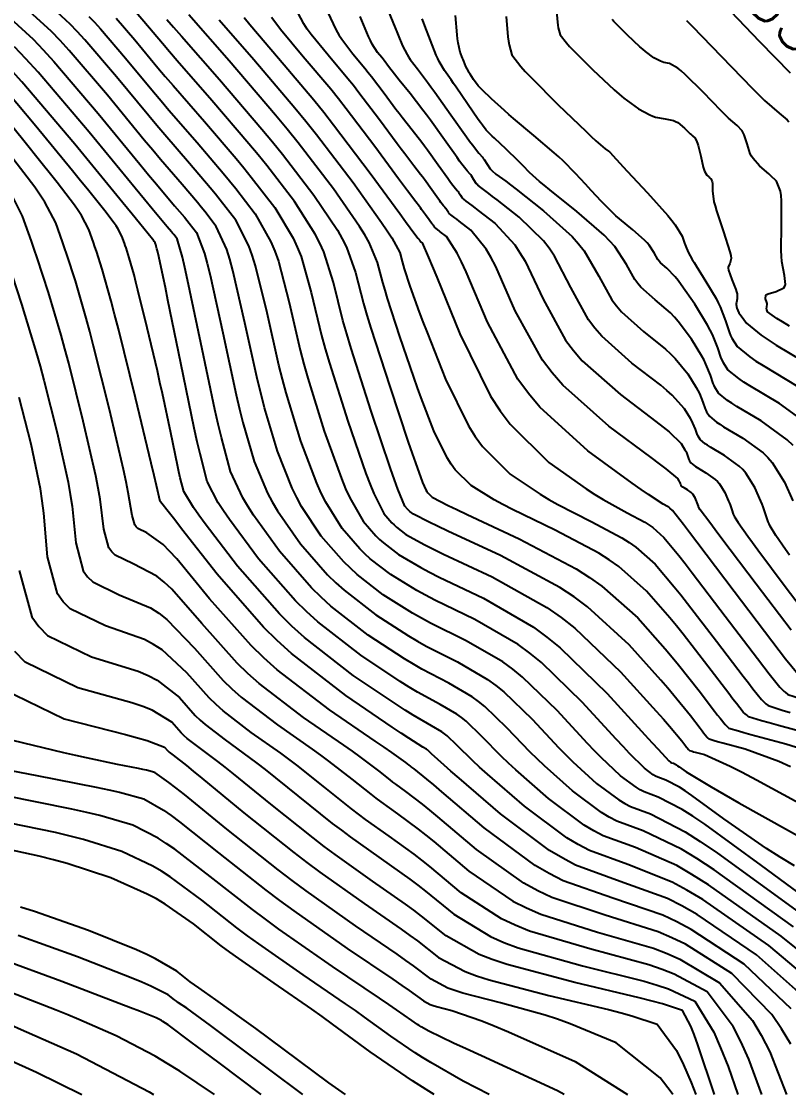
# Model space of a CAD drawing. Header units: metres. Extents: x 837476 to 838477, y 1189012 to 1191014.
# Drawn here: x 838049.2 to 838108.8, y 1189013.9 to 1189097.3 of the extents above; entities that cross this region are included whole.
import ezdxf

# ---------------------------------------------------------------- set-up
doc = ezdxf.new("R2010")
doc.units = ezdxf.units.M
doc.header["$LTSCALE"] = 0.3
doc.layers.add('COTAS 10', color=1, linetype='Continuous')
doc.layers.add('COTAS INT', color=252, linetype='Continuous')
doc.styles.get("Standard").update_dxf_attribs({"font": 'simplex.shx'})

msp = doc.modelspace()

# ---------------------------------------------------------------- linework, layer by layer
at = {"layer": 'COTAS 10'}
for points in [[(838109.249, 1189031.643), (838108.136, 1189032.331), (838107.081, 1189033.004), (838103.757, 1189035.314), (838101.275, 1189037.122), (838100.75, 1189037.479), (838100.296, 1189037.773), (838099.243, 1189038.315), (838098.63, 1189038.539), (838098.454, 1189038.632), (838098.274, 1189038.74), (838097.6, 1189039.243), (838096.434, 1189040.393), (838095.944, 1189040.909), (838095.382, 1189041.51), (838092.749, 1189044.392), (838089.578, 1189047.469), (838088.677, 1189048.193), (838087.766, 1189048.862), (838084.392, 1189050.814), (838081.299, 1189052.316), (838080.566, 1189052.7), (838079.886, 1189053.07), (838077.872, 1189054.295), (838076.278, 1189055.534), (838075.862, 1189055.914), (838075.457, 1189056.309), (838074.088, 1189057.872), (838072.808, 1189059.928), (838072.459, 1189060.635), (838072.113, 1189061.401), (838070.883, 1189064.666), (838069.741, 1189068.423), (838069.451, 1189069.5), (838069.171, 1189070.592), (838068.255, 1189074.666), (838067.367, 1189078.311), (838067.106, 1189079.132), (838066.838, 1189079.871), (838065.815, 1189081.86), (838064.616, 1189083.419), (838064.237, 1189083.888), (838063.838, 1189084.372), (838062.227, 1189086.254), (838060.295, 1189088.497), (838059.694, 1189089.21), (838059.064, 1189089.962), (838056.548, 1189093.009), (838054.094, 1189095.886), (838053.503, 1189096.531), (838052.951, 1189097.111), (838051.274, 1189098.656)], [(838111.723, 1189041.56), (838107.992, 1189042.562), (838107.269, 1189042.761), (838106.68, 1189042.927), (838105.674, 1189043.243), (838105.533, 1189043.357), (838105.49, 1189043.395), (838105.445, 1189043.436), (838105.27, 1189043.609), (838104.735, 1189044.275), (838104.463, 1189044.626), (838104.138, 1189045.051), (838102.516, 1189047.189), (838100.587, 1189049.671), (838100.067, 1189050.313), (838099.554, 1189050.934), (838097.752, 1189053.014), (838095.591, 1189054.927), (838094.851, 1189055.444), (838094.049, 1189055.954), (838090.643, 1189057.752), (838087.325, 1189059.355), (838086.579, 1189059.744), (838085.909, 1189060.108), (838084.113, 1189061.222), (838082.875, 1189062.458), (838082.556, 1189062.898), (838082.248, 1189063.381), (838081.222, 1189065.479), (838080.233, 1189068.051), (838079.948, 1189068.833), (838079.657, 1189069.644), (838078.568, 1189072.825), (838077.622, 1189075.76), (838077.422, 1189076.416), (838077.249, 1189077.005), (838076.847, 1189078.568), (838076.183, 1189080.128), (838075.844, 1189080.715), (838075.439, 1189081.369), (838073.416, 1189084.291), (838070.674, 1189087.861), (838069.816, 1189088.924), (838068.914, 1189090.02), (838065.298, 1189094.245), (838062.161, 1189097.819)], [(838072.951, 1189098.062), (838073.629, 1189096.636), (838073.837, 1189096.273), (838074.055, 1189095.925), (838074.918, 1189094.783), (838075.851, 1189093.678), (838076.113, 1189093.352), (838076.377, 1189093.018), (838077.343, 1189091.739), (838078.271, 1189090.49), (838078.511, 1189090.174), (838078.743, 1189089.871), (838079.52, 1189088.887), (838080.276, 1189087.92), (838080.495, 1189087.629), (838080.718, 1189087.327), (838081.56, 1189086.151), (838082.294, 1189085.115), (838082.449, 1189084.902), (838082.582, 1189084.721), (838082.891, 1189084.332), (838083.056, 1189084.14), (838083.099, 1189084.083), (838083.141, 1189084.025), (838083.282, 1189083.8), (838083.429, 1189083.586), (838083.474, 1189083.534), (838083.52, 1189083.485), (838083.705, 1189083.337), (838084.172, 1189082.992), (838084.397, 1189082.819), (838084.663, 1189082.613), (838085.969, 1189081.588), (838087.502, 1189079.931), (838087.911, 1189079.326), (838088.312, 1189078.658), (838089.708, 1189075.717), (838091.452, 1189072.538), (838092.073, 1189071.72), (838092.755, 1189070.928), (838095.717, 1189068.295), (838098.482, 1189066.215), (838099.039, 1189065.772), (838099.505, 1189065.388), (838100.438, 1189064.483), (838100.727, 1189064.009), (838100.789, 1189063.897), (838100.842, 1189063.794), (838100.964, 1189063.489), (838101.041, 1189063.26), (838101.065, 1189063.205), (838101.09, 1189063.152), (838101.191, 1189062.992), (838101.438, 1189062.791), (838101.554, 1189062.712), (838101.692, 1189062.624), (838102.367, 1189062.223), (838103.087, 1189061.702), (838103.253, 1189061.539), (838103.406, 1189061.366), (838103.84, 1189060.673), (838104.13, 1189060.013), (838104.191, 1189059.862), (838104.244, 1189059.725), (838104.369, 1189059.342), (838104.487, 1189059.011), (838104.536, 1189058.906), (838104.593, 1189058.795), (838104.856, 1189058.348), (838105.607, 1189057.292), (838105.972, 1189056.797), (838106.404, 1189056.215), (838108.529, 1189053.384), (838110.678, 1189050.56)], [(838086.835, 1189097.682), (838086.977, 1189096.122), (838087.024, 1189095.781), (838087.073, 1189095.479), (838087.279, 1189094.714), (838087.968, 1189093.81), (838088.323, 1189093.419), (838088.749, 1189092.969), (838090.879, 1189090.837), (838093.019, 1189088.773), (838093.45, 1189088.364), (838093.812, 1189088.027), (838094.539, 1189087.397), (838094.795, 1189087.217), (838094.861, 1189087.163), (838094.924, 1189087.107), (838095.133, 1189086.888), (838095.662, 1189086.302), (838095.927, 1189086.014), (838096.244, 1189085.672), (838097.817, 1189083.982), (838099.392, 1189082.222), (838099.71, 1189081.837), (838099.977, 1189081.495), (838100.513, 1189080.625), (838100.709, 1189080.08), (838100.761, 1189079.942), (838100.812, 1189079.81), (838100.988, 1189079.381), (838101.301, 1189078.794), (838101.439, 1189078.561), (838101.6, 1189078.299), (838102.363, 1189077.1), (838103.148, 1189075.78), (838103.322, 1189075.441), (838103.476, 1189075.114), (838103.878, 1189074.029), (838104.187, 1189073.109), (838104.283, 1189072.886), (838104.385, 1189072.676), (838104.79, 1189072.033), (838105.78, 1189071.221), (838106.25, 1189070.906), (838106.805, 1189070.55), (838109.516, 1189068.938)], [(838111.995, 1189021.469), (838107.25, 1189025.459), (838102.116, 1189029.025), (838100.887, 1189029.763), (838099.741, 1189030.391), (838096.297, 1189031.756), (838093.301, 1189032.852), (838092.437, 1189033.311), (838091.558, 1189033.837), (838088.26, 1189036.297), (838085.388, 1189038.788), (838084.777, 1189039.332), (838084.246, 1189039.814), (838082.995, 1189041.032), (838082.25, 1189041.754), (838082.038, 1189041.925), (838081.824, 1189042.082), (838081.032, 1189042.54), (838079.607, 1189043.368), (838078.995, 1189043.758), (838078.288, 1189044.218), (838074.949, 1189046.457), (838071.165, 1189049.399), (838070.178, 1189050.3), (838069.217, 1189051.24), (838065.968, 1189054.949), (838063.453, 1189058.247), (838062.956, 1189058.928), (838062.546, 1189059.509), (838061.783, 1189060.765), (838061.506, 1189061.826), (838061.402, 1189062.284), (838061.285, 1189062.813), (838060.765, 1189065.312), (838060.121, 1189068.368), (838059.926, 1189069.248), (838059.725, 1189070.141), (838058.94, 1189073.488), (838058.22, 1189076.417), (838058.06, 1189077.047), (838057.917, 1189077.599), (838057.54, 1189078.94), (838057.292, 1189079.701), (838057.229, 1189079.887), (838057.169, 1189080.063), (838056.976, 1189080.609), (838056.665, 1189081.203), (838056.532, 1189081.409), (838056.378, 1189081.633), (838055.65, 1189082.592), (838054.303, 1189084.256), (838053.759, 1189084.925), (838053.14, 1189085.684), (838050.286, 1189089.178), (838047.303, 1189092.694)], [(838106.714, 1189013.872), (838105.706, 1189016.628), (838105.086, 1189017.993), (838104.484, 1189019.169), (838102.452, 1189021.846), (838099.888, 1189023.24), (838098.951, 1189023.607), (838097.915, 1189023.967), (838093.352, 1189025.198), (838088.651, 1189026.586), (838087.528, 1189027.043), (838086.483, 1189027.533), (838083.352, 1189029.567), (838080.895, 1189031.605), (838080.274, 1189032.096), (838079.678, 1189032.557), (838077.743, 1189033.958), (838075.9, 1189035.266), (838075.364, 1189035.668), (838074.816, 1189036.087), (838072.743, 1189037.743), (838070.559, 1189039.475), (838069.942, 1189039.942), (838069.32, 1189040.404), (838067.026, 1189042.026), (838064.842, 1189043.701), (838064.289, 1189044.196), (838063.758, 1189044.705), (838062.026, 1189046.655), (838060.089, 1189048.458), (838059.429, 1189048.873), (838058.716, 1189049.252), (838055.691, 1189050.321), (838052.948, 1189051.65), (838052.412, 1189052.194), (838051.972, 1189052.815), (838051.19, 1189055.691), (838050.904, 1189059.084), (838050.778, 1189060.03), (838050.631, 1189060.979), (838049.928, 1189064.429), (838048.981, 1189068.073)], [(838045.745, 1189039.563), (838050.361, 1189038.681), (838054.973, 1189037.773), (838055.942, 1189037.566), (838056.777, 1189037.378), (838058.681, 1189036.858), (838060.2, 1189035.975), (838060.792, 1189035.557), (838061.458, 1189035.065), (838064.485, 1189032.662), (838068.156, 1189029.765), (838069.228, 1189028.961), (838070.324, 1189028.155), (838074.485, 1189025.239), (838078.021, 1189022.836), (838078.723, 1189022.353), (838079.305, 1189021.951), (838080.406, 1189021.16), (838080.938, 1189020.879), (838081.16, 1189020.798), (838081.415, 1189020.716), (838082.607, 1189020.406), (838084.933, 1189019.606), (838085.903, 1189019.214), (838087.014, 1189018.748), (838092.201, 1189016.449), (838096.262, 1189013.872)], [(838018.631, 1189028.228), (838019.495, 1189027.984), (838020.311, 1189027.739), (838022.862, 1189026.855), (838025.759, 1189025.72), (838026.793, 1189025.318), (838027.927, 1189024.877), (838032.862, 1189022.969), (838037.371, 1189021.232), (838038.238, 1189020.899), (838038.939, 1189020.63), (838040.09, 1189020.197), (838040.183, 1189020.173), (838040.217, 1189020.162), (838040.254, 1189020.15), (838040.416, 1189020.09), (838042.048, 1189019.362), (838043.012, 1189018.927), (838044.197, 1189018.392), (838050.326, 1189015.619), (838053.851, 1189013.872)], [(838074.339, 1189013.872), (838073.043, 1189014.782), (838068.383, 1189018.257), (838067.371, 1189019.003), (838066.481, 1189019.655), (838064.271, 1189021.228), (838062.94, 1189022.156), (838062.603, 1189022.402), (838062.28, 1189022.642), (838061.228, 1189023.467), (838059.594, 1189024.433), (838058.903, 1189024.762), (838058.11, 1189025.117), (838054.386, 1189026.624), (838050.177, 1189028.103), (838049.079, 1189028.441)]]:
    msp.add_lwpolyline(points, dxfattribs=at)
at = {"layer": 'COTAS INT'}
for points in [[(838047.698, 1189098.105), (838050.062, 1189095.926), (838050.841, 1189095.109), (838051.674, 1189094.2), (838055.133, 1189090.144), (838058.361, 1189086.21), (838059.049, 1189085.378), (838059.647, 1189084.658), (838061.062, 1189082.984), (838061.831, 1189082.086), (838062.022, 1189081.855), (838062.202, 1189081.632), (838062.774, 1189080.887), (838063.397, 1189079.271), (838063.61, 1189078.498), (838063.84, 1189077.584), (838064.818, 1189073.106), (838065.854, 1189068.287), (838066.121, 1189067.159), (838066.38, 1189066.119), (838067.243, 1189063.106), (838068.286, 1189060.644), (838068.658, 1189059.952), (838069.066, 1189059.256), (838070.84, 1189056.703), (838072.961, 1189054.282), (838073.588, 1189053.668), (838074.233, 1189053.08), (838076.703, 1189051.16), (838079.247, 1189049.529), (838079.938, 1189049.123), (838080.623, 1189048.737), (838083.048, 1189047.505), (838085.389, 1189046.15), (838086.021, 1189045.686), (838086.647, 1189045.183), (838088.847, 1189043.048), (838090.927, 1189040.831), (838091.477, 1189040.278), (838092.015, 1189039.751), (838093.864, 1189038.065), (838095.588, 1189036.779), (838096.047, 1189036.504), (838096.499, 1189036.264), (838098.065, 1189035.691), (838100.756, 1189034.306), (838101.918, 1189033.555), (838103.259, 1189032.643), (838109.605, 1189028.021)], [(838111.398, 1189028.218), (838106.681, 1189031.668), (838102.267, 1189034.883), (838101.334, 1189035.517), (838100.526, 1189036.04), (838098.654, 1189037.003), (838097.564, 1189037.401), (838097.25, 1189037.568), (838096.931, 1189037.759), (838095.732, 1189038.654), (838094.224, 1189040.072), (838093.71, 1189040.593), (838093.154, 1189041.171), (838090.798, 1189043.72), (838088.112, 1189046.326), (838087.349, 1189046.94), (838086.577, 1189047.506), (838083.72, 1189049.16), (838080.961, 1189050.526), (838080.252, 1189050.911), (838079.566, 1189051.3), (838077.287, 1189052.727), (838075.255, 1189054.307), (838074.725, 1189054.791), (838074.209, 1189055.296), (838072.464, 1189057.287), (838070.937, 1189059.592), (838070.558, 1189060.293), (838070.199, 1189061.023), (838069.063, 1189063.886), (838068.06, 1189067.271), (838067.786, 1189068.329), (838067.513, 1189069.44), (838066.536, 1189073.886), (838065.604, 1189077.947), (838065.358, 1189078.815), (838065.117, 1189079.571), (838064.295, 1189081.373), (838063.409, 1189082.525), (838063.129, 1189082.871), (838062.834, 1189083.229), (838061.644, 1189084.619), (838059.971, 1189086.577), (838059.371, 1189087.294), (838058.712, 1189088.086), (838055.841, 1189091.576), (838052.884, 1189095.043), (838052.172, 1189095.82), (838051.506, 1189096.518), (838049.486, 1189098.381)], [(838108.933, 1189039.36), (838108.033, 1189039.764), (838105.412, 1189040.72), (838103.689, 1189041.183), (838103.356, 1189041.275), (838103.084, 1189041.351), (838102.619, 1189041.497), (838102.554, 1189041.55), (838102.534, 1189041.567), (838102.514, 1189041.586), (838102.433, 1189041.666), (838102.186, 1189041.973), (838102.06, 1189042.136), (838101.91, 1189042.332), (838101.162, 1189043.319), (838099.879, 1189044.898), (838099.392, 1189045.468), (838098.848, 1189046.095), (838096.408, 1189048.837), (838093.163, 1189051.797), (838092.112, 1189052.562), (838090.995, 1189053.303), (838086.408, 1189055.779), (838082.315, 1189057.684), (838081.508, 1189058.065), (838080.844, 1189058.382), (838079.626, 1189058.997), (838079.346, 1189059.215), (838079.272, 1189059.282), (838079.201, 1189059.351), (838078.961, 1189059.626), (838078.42, 1189060.936), (838078.16, 1189061.658), (838077.853, 1189062.537), (838076.342, 1189067.007), (838074.784, 1189071.88), (838074.445, 1189073.011), (838074.148, 1189074.048), (838073.41, 1189077.007), (838072.656, 1189079.401), (838072.349, 1189080.081), (838071.998, 1189080.769), (838070.375, 1189083.318), (838068.236, 1189086.101), (838067.56, 1189086.937), (838066.848, 1189087.802), (838063.973, 1189091.158), (838061.267, 1189094.256), (838060.661, 1189094.957), (838060.117, 1189095.589), (838058.67, 1189097.307), (838057.725, 1189098.415)], [(838108.977, 1189049.979), (838106.265, 1189053.552), (838103.604, 1189057.084), (838103.086, 1189057.775), (838102.662, 1189058.341), (838101.922, 1189059.346), (838101.818, 1189059.523), (838101.795, 1189059.567), (838101.776, 1189059.609), (838101.729, 1189059.74), (838101.68, 1189059.891), (838101.659, 1189059.945), (838101.634, 1189060.005), (838101.52, 1189060.266), (838101.348, 1189060.541), (838101.288, 1189060.609), (838101.222, 1189060.674), (838100.937, 1189060.88), (838100.67, 1189061.038), (838100.615, 1189061.073), (838100.569, 1189061.104), (838100.471, 1189061.184), (838100.432, 1189061.248), (838100.422, 1189061.268), (838100.412, 1189061.29), (838100.382, 1189061.381), (838100.333, 1189061.502), (838100.312, 1189061.543), (838100.288, 1189061.587), (838100.173, 1189061.774), (838099.27, 1189062.524), (838098.748, 1189062.923), (838098.108, 1189063.405), (838094.818, 1189065.838), (838091.234, 1189069.025), (838090.41, 1189069.982), (838089.658, 1189070.972), (838087.548, 1189074.818), (838086.022, 1189078.248), (838085.638, 1189078.976), (838085.271, 1189079.608), (838084.083, 1189081.086), (838083.19, 1189081.787), (838083.008, 1189081.928), (838082.854, 1189082.047), (838082.534, 1189082.283), (838082.408, 1189082.384), (838082.376, 1189082.417), (838082.345, 1189082.453), (838082.245, 1189082.599), (838082.148, 1189082.753), (838082.12, 1189082.793), (838082.09, 1189082.832), (838081.978, 1189082.963), (838081.767, 1189083.229), (838081.675, 1189083.353), (838081.569, 1189083.499), (838081.067, 1189084.207), (838080.491, 1189085.012), (838080.338, 1189085.218), (838080.189, 1189085.418), (838079.672, 1189086.079), (838078.956, 1189087.004), (838078.682, 1189087.369), (838078.374, 1189087.782), (838076.983, 1189089.668), (838075.394, 1189091.771), (838074.96, 1189092.321), (838074.529, 1189092.857), (838072.994, 1189094.676), (838071.676, 1189096.304), (838071.382, 1189096.719), (838071.119, 1189097.12), (838070.421, 1189098.44)], [(838077.676, 1189098.124), (838078.211, 1189096.816), (838078.336, 1189096.511), (838078.452, 1189096.231), (838078.79, 1189095.423), (838079.132, 1189094.752), (838079.251, 1189094.558), (838079.381, 1189094.36), (838079.937, 1189093.613), (838080.716, 1189092.596), (838080.987, 1189092.227), (838081.282, 1189091.82), (838082.547, 1189090.037), (838083.743, 1189088.347), (838083.996, 1189088), (838084.214, 1189087.704), (838084.718, 1189087.069), (838084.987, 1189086.756), (838085.057, 1189086.663), (838085.125, 1189086.568), (838085.357, 1189086.201), (838085.596, 1189085.851), (838085.669, 1189085.767), (838085.745, 1189085.688), (838086.046, 1189085.446), (838086.808, 1189084.883), (838087.175, 1189084.601), (838087.609, 1189084.264), (838089.741, 1189082.591), (838091.964, 1189080.578), (838092.456, 1189080.026), (838092.893, 1189079.477), (838094.028, 1189077.515), (838095.04, 1189075.67), (838095.4, 1189075.195), (838095.796, 1189074.736), (838097.515, 1189073.208), (838099.228, 1189071.833), (838099.62, 1189071.47), (838099.977, 1189071.115), (838100.967, 1189069.899), (838101.607, 1189068.855), (838101.742, 1189068.607), (838101.859, 1189068.379), (838102.13, 1189067.705), (838102.299, 1189067.2), (838102.352, 1189067.077), (838102.408, 1189066.962), (838102.631, 1189066.609), (838103.175, 1189066.163), (838103.433, 1189065.989), (838103.738, 1189065.794), (838105.226, 1189064.909), (838106.816, 1189063.76), (838107.185, 1189063.398), (838107.522, 1189063.018), (838108.481, 1189061.487), (838109.12, 1189060.03)], [(838090.718, 1189098.366), (838090.819, 1189097.266), (838090.851, 1189097.026), (838090.886, 1189096.812), (838091.031, 1189096.273), (838091.517, 1189095.636), (838091.768, 1189095.361), (838092.068, 1189095.043), (838093.57, 1189093.54), (838095.225, 1189091.994), (838095.623, 1189091.648), (838095.993, 1189091.339), (838097.111, 1189090.522), (838098.005, 1189090.048), (838098.235, 1189089.954), (838098.456, 1189089.878), (838099.192, 1189089.738), (838099.842, 1189089.609), (838100.009, 1189089.539), (838100.171, 1189089.454), (838100.709, 1189089.023), (838101.139, 1189088.58), (838101.232, 1189088.488), (838101.315, 1189088.408), (838101.519, 1189088.23), (838101.667, 1189087.958), (838101.713, 1189087.819), (838101.762, 1189087.652), (838101.958, 1189086.823), (838102.158, 1189085.985), (838102.21, 1189085.814), (838102.261, 1189085.668), (838102.429, 1189085.36), (838102.578, 1189085.228), (838102.616, 1189085.193), (838102.653, 1189085.159), (838102.774, 1189085.044), (838102.858, 1189084.838), (838102.872, 1189084.748), (838102.881, 1189084.642), (838102.879, 1189084.14), (838102.99, 1189083.287), (838103.071, 1189082.961), (838103.173, 1189082.595), (838103.721, 1189080.949), (838104.219, 1189079.409), (838104.289, 1189079.111), (838104.329, 1189078.868), (838104.231, 1189078.454), (838104.079, 1189078.237), (838104.085, 1189078.119), (838104.112, 1189077.975), (838104.386, 1189077.243), (838104.698, 1189076.466), (838104.749, 1189076.294), (838104.786, 1189076.14), (838104.79, 1189075.738), (838104.729, 1189075.457), (838104.724, 1189075.378), (838104.725, 1189075.3), (838104.769, 1189075.017), (838104.93, 1189074.664), (838105.004, 1189074.542), (838105.091, 1189074.409), (838105.51, 1189073.841), (838106.649, 1189072.907), (838107.19, 1189072.544), (838107.828, 1189072.136), (838110.946, 1189070.282)], [(838108.936, 1189093.296), (838106.556, 1189095.727), (838104.3, 1189098.082)], [(838054.395, 1189097.703), (838054.835, 1189097.242), (838055.305, 1189096.729), (838057.255, 1189094.442), (838059.415, 1189091.838), (838060.016, 1189091.125), (838060.619, 1189090.417), (838062.809, 1189087.889), (838064.841, 1189085.515), (838065.345, 1189084.904), (838065.823, 1189084.313), (838067.335, 1189082.346), (838068.558, 1189080.17), (838068.853, 1189079.448), (838069.13, 1189078.674), (838069.973, 1189075.447), (838070.83, 1189071.744), (838071.116, 1189070.67), (838071.422, 1189069.575), (838072.702, 1189065.447), (838074.026, 1189061.78), (838074.359, 1189060.976), (838074.679, 1189060.264), (838075.712, 1189058.457), (838076.705, 1189057.323), (838076.999, 1189057.036), (838077.3, 1189056.761), (838078.457, 1189055.862), (838080.205, 1189054.841), (838080.88, 1189054.488), (838081.638, 1189054.105), (838085.064, 1189052.469), (838088.954, 1189050.218), (838090.005, 1189049.447), (838091.044, 1189048.612), (838094.699, 1189045.064), (838097.609, 1189041.849), (838098.177, 1189041.224), (838098.643, 1189040.714), (838099.468, 1189039.832), (838099.617, 1189039.721), (838099.657, 1189039.697), (838099.696, 1189039.676), (838099.832, 1189039.626), (838100.066, 1189039.506), (838100.166, 1189039.441), (838100.283, 1189039.362), (838100.833, 1189038.961), (838102.764, 1189037.789), (838103.75, 1189037.224), (838104.932, 1189036.555), (838110.833, 1189033.27)], [(838056.515, 1189097.572), (838057.963, 1189095.874), (838059.766, 1189093.713), (838060.338, 1189093.041), (838060.943, 1189092.336), (838063.391, 1189089.524), (838065.844, 1189086.658), (838066.452, 1189085.921), (838067.029, 1189085.207), (838068.855, 1189082.832), (838070.278, 1189080.47), (838070.601, 1189079.765), (838070.893, 1189079.038), (838071.691, 1189076.227), (838072.489, 1189072.896), (838072.781, 1189071.841), (838073.103, 1189070.728), (838074.522, 1189066.227), (838075.939, 1189062.158), (838076.26, 1189061.317), (838076.549, 1189060.6), (838077.336, 1189059.041), (838077.953, 1189058.337), (838078.136, 1189058.159), (838078.323, 1189057.988), (838079.041, 1189057.429), (838080.525, 1189056.611), (838081.194, 1189056.277), (838081.976, 1189055.895), (838085.736, 1189054.124), (838090.002, 1189051.729), (838091.104, 1189050.954), (838092.171, 1189050.13), (838095.736, 1189046.749), (838098.496, 1189043.675), (838099.055, 1189043.046), (838099.525, 1189042.512), (838100.484, 1189041.384), (838100.796, 1189040.972), (838100.859, 1189040.89), (838100.911, 1189040.823), (838101.014, 1189040.695), (838101.048, 1189040.661), (838101.057, 1189040.653), (838101.065, 1189040.646), (838101.092, 1189040.624), (838101.286, 1189040.563), (838101.399, 1189040.531), (838101.538, 1189040.493), (838102.256, 1189040.3), (838104.243, 1189039.408), (838105.182, 1189038.928), (838106.29, 1189038.348), (838111.694, 1189035.412)], [(838060.468, 1189097.465), (838060.983, 1189096.872), (838061.591, 1189096.176), (838064.555, 1189092.793), (838067.851, 1189088.945), (838068.668, 1189087.954), (838069.443, 1189086.995), (838071.896, 1189083.804), (838073.718, 1189081.069), (838074.096, 1189080.398), (838074.419, 1189079.764), (838075.128, 1189077.788), (838075.749, 1189075.373), (838076.017, 1189074.463), (838076.326, 1189073.449), (838077.788, 1189068.915), (838079.231, 1189064.596), (838079.528, 1189063.718), (838079.781, 1189062.978), (838080.324, 1189061.45), (838080.595, 1189060.895), (838080.677, 1189060.767), (838080.761, 1189060.651), (838081.089, 1189060.324), (838082.335, 1189059.672), (838082.999, 1189059.351), (838083.8, 1189058.969), (838087.845, 1189057.08), (838092.27, 1189054.745), (838093.311, 1189054.081), (838094.273, 1189053.41), (838097.08, 1189050.926), (838099.201, 1189048.515), (838099.73, 1189047.89), (838100.233, 1189047.285), (838101.839, 1189045.254), (838103.024, 1189043.691), (838103.262, 1189043.381), (838103.46, 1189043.124), (838103.852, 1189042.638), (838103.98, 1189042.511), (838104.012, 1189042.481), (838104.043, 1189042.453), (838104.146, 1189042.37), (838104.882, 1189042.139), (838105.312, 1189042.018), (838105.841, 1189041.872), (838108.567, 1189041.14), (838111.822, 1189040.12)], [(838064.54, 1189097.44), (838067.222, 1189094.353), (838070.414, 1189090.598), (838071.259, 1189089.559), (838072.087, 1189088.521), (838074.936, 1189084.777), (838077.159, 1189081.668), (838077.592, 1189081.031), (838077.946, 1189080.491), (838078.565, 1189079.348), (838078.748, 1189078.637), (838078.827, 1189078.369), (838078.918, 1189078.071), (838079.348, 1189076.735), (838080.084, 1189074.692), (838080.367, 1189073.947), (838080.685, 1189073.125), (838082.121, 1189069.508), (838083.901, 1189065.866), (838084.436, 1189065.029), (838084.989, 1189064.265), (838087.137, 1189062.121), (838089.483, 1189060.544), (838090.16, 1189060.136), (838090.85, 1189059.742), (838093.44, 1189058.424), (838095.828, 1189057.164), (838096.39, 1189056.806), (838096.909, 1189056.444), (838098.424, 1189055.103), (838099.906, 1189053.354), (838100.404, 1189052.735), (838100.941, 1189052.058), (838103.194, 1189049.124), (838105.251, 1189046.41), (838105.664, 1189045.872), (838106.009, 1189045.425), (838106.689, 1189044.581), (838106.911, 1189044.361), (838106.968, 1189044.309), (838107.022, 1189044.261), (838107.201, 1189044.116), (838108.291, 1189043.764), (838108.919, 1189043.586)], [(838066.472, 1189097.612), (838066.919, 1189097.061), (838069.146, 1189094.46), (838071.885, 1189091.215), (838072.654, 1189090.259), (838073.428, 1189089.278), (838076.265, 1189085.524), (838078.578, 1189082.365), (838079.023, 1189081.759), (838079.383, 1189081.268), (838079.975, 1189080.463), (838080.014, 1189080.413), (838080.026, 1189080.398), (838080.037, 1189080.382), (838080.081, 1189080.321), (838080.12, 1189080.267), (838080.128, 1189080.256), (838080.135, 1189080.246), (838080.159, 1189080.216), (838080.162, 1189080.213), (838080.164, 1189080.21), (838080.171, 1189080.198), (838080.179, 1189080.187), (838080.181, 1189080.184), (838080.184, 1189080.182), (838080.193, 1189080.174), (838080.229, 1189080.147), (838080.243, 1189080.136), (838080.311, 1189080.083), (838080.808, 1189078.96), (838081.093, 1189078.276), (838081.441, 1189077.429), (838083.228, 1189073.02), (838085.631, 1189068.161), (838086.368, 1189067.03), (838087.135, 1189065.993), (838090.162, 1189063.02), (838093.057, 1189060.979), (838093.741, 1189060.529), (838094.374, 1189060.128), (838096.237, 1189059.096), (838097.607, 1189058.373), (838097.929, 1189058.168), (838098.227, 1189057.96), (838099.096, 1189057.191), (838100.259, 1189055.774), (838100.742, 1189055.157), (838101.294, 1189054.444), (838103.871, 1189051.059), (838106.365, 1189047.77), (838106.866, 1189047.117), (838107.284, 1189046.576), (838108.108, 1189045.552), (838108.377, 1189045.286), (838108.445, 1189045.223), (838108.511, 1189045.164), (838108.728, 1189044.988), (838109.709, 1189044.653)], [(838109.526, 1189046.524), (838108.558, 1189047.726), (838108.067, 1189048.362), (838107.479, 1189049.13), (838104.548, 1189052.994), (838101.648, 1189056.83), (838101.079, 1189057.58), (838100.612, 1189058.193), (838099.768, 1189059.279), (838099.545, 1189059.477), (838099.469, 1189059.53), (838099.386, 1189059.583), (838099.035, 1189059.768), (838097.899, 1189060.515), (838097.322, 1189060.922), (838096.631, 1189061.415), (838093.186, 1189063.919), (838089.442, 1189067.32), (838088.563, 1189068.379), (838087.751, 1189069.488), (838085.388, 1189073.919), (838083.732, 1189077.839), (838083.365, 1189078.626), (838083.04, 1189079.284), (838082.197, 1189080.584), (838081.716, 1189080.962), (838081.618, 1189081.038), (838081.536, 1189081.101), (838081.364, 1189081.228), (838081.296, 1189081.283), (838081.279, 1189081.301), (838081.262, 1189081.32), (838081.208, 1189081.399), (838081.156, 1189081.481), (838081.141, 1189081.503), (838081.125, 1189081.524), (838081.064, 1189081.594), (838080.951, 1189081.738), (838080.901, 1189081.804), (838080.844, 1189081.883), (838080.574, 1189082.264), (838080.264, 1189082.697), (838080.182, 1189082.808), (838080.101, 1189082.915), (838079.823, 1189083.271), (838079.17, 1189084.136), (838078.852, 1189084.564), (838078.476, 1189085.074), (838076.624, 1189087.596), (838074.411, 1189090.524), (838073.807, 1189091.29), (838073.207, 1189092.036), (838071.07, 1189094.568), (838069.298, 1189096.683), (838068.927, 1189097.166), (838068.608, 1189097.604)], [(838108.858, 1189055.819), (838108.553, 1189056.242), (838107.79, 1189057.349), (838107.368, 1189058.068), (838107.277, 1189058.245), (838107.198, 1189058.413), (838107.009, 1189058.945), (838106.809, 1189059.558), (838106.723, 1189059.779), (838106.625, 1189060.021), (838106.161, 1189061.08), (838105.464, 1189062.192), (838105.219, 1189062.468), (838104.951, 1189062.731), (838103.797, 1189063.566), (838102.715, 1189064.209), (838102.494, 1189064.351), (838102.306, 1189064.477), (838101.911, 1189064.801), (838101.749, 1189065.057), (838101.709, 1189065.141), (838101.67, 1189065.23), (838101.547, 1189065.597), (838101.35, 1189066.086), (838101.265, 1189066.252), (838101.167, 1189066.432), (838100.703, 1189067.191), (838099.741, 1189068.252), (838099.33, 1189068.621), (838098.855, 1189069.024), (838096.616, 1189070.751), (838094.275, 1189072.832), (838093.737, 1189073.457), (838093.246, 1189074.104), (838091.868, 1189076.616), (838090.603, 1189079.068), (838090.183, 1189079.676), (838089.733, 1189080.255), (838087.855, 1189082.09), (838086.136, 1189083.438), (838085.786, 1189083.71), (838085.49, 1189083.938), (838084.876, 1189084.392), (838084.633, 1189084.587), (838084.571, 1189084.65), (838084.512, 1189084.718), (838084.319, 1189085), (838084.133, 1189085.296), (838084.078, 1189085.373), (838084.021, 1189085.448), (838083.805, 1189085.7), (838083.398, 1189086.212), (838083.222, 1189086.451), (838083.019, 1189086.731), (838082.053, 1189088.094), (838080.945, 1189089.642), (838080.651, 1189090.039), (838080.363, 1189090.423), (838079.368, 1189091.695), (838078.53, 1189092.739), (838078.34, 1189092.979), (838078.169, 1189093.198), (838077.702, 1189093.811), (838077.359, 1189094.264), (838077.266, 1189094.383), (838077.173, 1189094.499), (838076.842, 1189094.891), (838076.434, 1189095.546), (838076.293, 1189095.827), (838076.139, 1189096.151), (838075.48, 1189097.683)], [(838109.151, 1189064.328), (838108.681, 1189064.788), (838106.656, 1189066.252), (838104.76, 1189067.38), (838104.372, 1189067.628), (838104.043, 1189067.849), (838103.351, 1189068.417), (838103.067, 1189068.867), (838102.996, 1189069.013), (838102.929, 1189069.169), (838102.712, 1189069.813), (838102.367, 1189070.671), (838102.218, 1189070.962), (838102.046, 1189071.277), (838101.232, 1189072.608), (838100.213, 1189073.979), (838099.911, 1189074.319), (838099.602, 1189074.642), (838098.413, 1189075.664), (838097.316, 1189076.64), (838097.064, 1189076.933), (838096.834, 1189077.236), (838096.188, 1189078.413), (838095.291, 1189079.802), (838094.903, 1189080.238), (838094.455, 1189080.697), (838092.329, 1189082.54), (838090.231, 1189084.214), (838089.8, 1189084.567), (838089.434, 1189084.871), (838088.654, 1189085.567), (838088.157, 1189086.076), (838087.97, 1189086.262), (838087.761, 1189086.468), (838086.828, 1189087.373), (838085.939, 1189088.228), (838085.758, 1189088.402), (838085.605, 1189088.549), (838085.29, 1189088.854), (838084.987, 1189089.245), (838084.841, 1189089.447), (838084.67, 1189089.689), (838083.829, 1189090.9), (838082.938, 1189092.196), (838082.734, 1189092.491), (838082.549, 1189092.758), (838082.036, 1189093.496), (838081.632, 1189094.193), (838081.515, 1189094.435), (838081.395, 1189094.698), (838080.947, 1189095.826), (838080.52, 1189096.974), (838080.415, 1189097.25), (838080.314, 1189097.508)], [(838110.546, 1189065.817), (838108.086, 1189067.595), (838105.783, 1189068.965), (838105.311, 1189069.267), (838104.912, 1189069.535), (838104.07, 1189070.225), (838103.726, 1189070.771), (838103.64, 1189070.95), (838103.558, 1189071.139), (838103.295, 1189071.921), (838102.876, 1189072.963), (838102.695, 1189073.317), (838102.486, 1189073.7), (838101.497, 1189075.316), (838100.449, 1189076.843), (838100.202, 1189077.168), (838099.975, 1189077.451), (838099.312, 1189078.121), (838098.837, 1189078.544), (838098.727, 1189078.671), (838098.628, 1189078.802), (838098.348, 1189079.312), (838097.959, 1189079.914), (838097.791, 1189080.103), (838097.596, 1189080.302), (838096.675, 1189081.101), (838095.637, 1189081.964), (838095.37, 1189082.203), (838095.111, 1189082.443), (838094.245, 1189083.31), (838093.444, 1189084.173), (838093.225, 1189084.411), (838093.007, 1189084.648), (838092.231, 1189085.499), (838091.268, 1189086.466), (838090.933, 1189086.776), (838090.567, 1189087.104), (838088.997, 1189088.444), (838087.417, 1189089.767), (838087.045, 1189090.086), (838086.701, 1189090.383), (838085.694, 1189091.284), (838084.978, 1189091.981), (838084.818, 1189092.15), (838084.673, 1189092.309), (838084.288, 1189092.797), (838084.029, 1189093.209), (838083.965, 1189093.32), (838083.903, 1189093.431), (838083.709, 1189093.819), (838083.535, 1189094.219), (838083.487, 1189094.338), (838083.439, 1189094.459), (838083.267, 1189094.924), (838083.107, 1189095.656), (838083.066, 1189095.945), (838083.027, 1189096.273), (838082.9, 1189097.772)], [(838108.854, 1189073.626), (838108.314, 1189073.947), (838107.875, 1189074.214), (838107.138, 1189074.729), (838107.089, 1189074.889), (838107.084, 1189074.933), (838107.083, 1189074.976), (838107.109, 1189075.13), (838107.122, 1189075.315), (838107.112, 1189075.378), (838107.096, 1189075.446), (838106.989, 1189075.731), (838107.028, 1189076.015), (838107.105, 1189076.082), (838107.21, 1189076.143), (838107.827, 1189076.32), (838108.414, 1189076.596), (838108.501, 1189076.719), (838108.554, 1189076.862), (838108.473, 1189077.548), (838108.256, 1189078.648), (838108.225, 1189079.052), (838108.205, 1189079.499), (838108.238, 1189081.475), (838108.246, 1189083.372), (838108.211, 1189083.769), (838108.159, 1189084.112), (838107.84, 1189084.888), (838107.382, 1189085.324), (838107.243, 1189085.452), (838107.099, 1189085.583), (838106.537, 1189086.082), (838106.024, 1189086.659), (838105.912, 1189086.839), (838105.812, 1189087.027), (838105.559, 1189087.782), (838105.338, 1189088.494), (838105.258, 1189088.656), (838105.171, 1189088.803), (838104.79, 1189089.207), (838104.121, 1189089.791), (838103.852, 1189090.051), (838103.546, 1189090.354), (838102.139, 1189091.803), (838100.738, 1189093.195), (838100.437, 1189093.462), (838100.173, 1189093.678), (838099.53, 1189094.032), (838099.102, 1189094.113), (838098.973, 1189094.158), (838098.84, 1189094.212), (838098.32, 1189094.488), (838097.67, 1189094.963), (838097.454, 1189095.143), (838097.223, 1189095.344), (838096.26, 1189096.243), (838095.387, 1189097.117), (838095.212, 1189097.302), (838095.067, 1189097.462)], [(838100.865, 1189097.386), (838101.306, 1189096.937), (838103.569, 1189094.583), (838105.953, 1189092.128), (838106.471, 1189091.615), (838106.927, 1189091.174), (838108.061, 1189090.185), (838108.675, 1189089.648), (838108.803, 1189089.493)], [(838109.17, 1189026.904), (838103.007, 1189031.34), (838101.661, 1189032.225), (838100.472, 1189032.961), (838097.476, 1189034.38), (838095.433, 1189035.127), (838094.844, 1189035.44), (838094.244, 1189035.798), (838091.996, 1189037.476), (838089.806, 1189039.43), (838089.244, 1189039.963), (838088.7, 1189040.492), (838086.896, 1189042.376), (838085.181, 1189044.04), (838084.694, 1189044.432), (838084.201, 1189044.794), (838082.376, 1189045.85), (838080.284, 1189046.947), (838079.623, 1189047.335), (838078.927, 1189047.759), (838076.118, 1189049.592), (838073.21, 1189051.853), (838072.452, 1189052.546), (838071.713, 1189053.268), (838069.216, 1189056.118), (838067.195, 1189058.92), (838066.757, 1189059.611), (838066.373, 1189060.266), (838065.423, 1189062.325), (838064.699, 1189064.967), (838064.456, 1189065.988), (838064.195, 1189067.135), (838063.099, 1189072.325), (838062.077, 1189077.221), (838061.862, 1189078.182), (838061.677, 1189078.972), (838061.254, 1189080.401), (838060.996, 1189080.738), (838060.914, 1189080.839), (838060.828, 1189080.943), (838060.48, 1189081.349), (838059.323, 1189082.738), (838058.727, 1189083.463), (838058.01, 1189084.335), (838054.426, 1189088.711), (838050.464, 1189093.357), (838049.51, 1189094.399), (838048.617, 1189095.334)], [(838113.497, 1189021.929), (838108.21, 1189026.181), (838102.562, 1189030.183), (838101.274, 1189030.994), (838100.106, 1189031.676), (838096.887, 1189033.068), (838094.367, 1189033.99), (838093.64, 1189034.375), (838092.901, 1189034.818), (838090.128, 1189036.887), (838087.597, 1189039.109), (838087.01, 1189039.648), (838086.473, 1189040.153), (838084.945, 1189041.704), (838083.715, 1189042.897), (838083.366, 1189043.178), (838083.012, 1189043.438), (838081.704, 1189044.195), (838079.946, 1189045.158), (838079.309, 1189045.546), (838078.608, 1189045.988), (838075.533, 1189048.025), (838072.187, 1189050.626), (838071.315, 1189051.423), (838070.465, 1189052.254), (838067.592, 1189055.533), (838065.324, 1189058.583), (838064.857, 1189059.27), (838064.459, 1189059.887), (838063.603, 1189061.545), (838063.043, 1189063.69), (838062.832, 1189064.615), (838062.597, 1189065.682), (838061.545, 1189070.733), (838060.548, 1189075.647), (838060.347, 1189076.629), (838060.178, 1189077.446), (838059.842, 1189079.03), (838059.735, 1189079.466), (838059.711, 1189079.56), (838059.69, 1189079.642), (838059.634, 1189079.842), (838059.597, 1189079.955), (838059.587, 1189079.983), (838059.578, 1189080.009), (838059.55, 1189080.091), (838059.503, 1189080.179), (838059.483, 1189080.21), (838059.46, 1189080.243), (838059.352, 1189080.386), (838058.348, 1189081.616), (838057.76, 1189082.335), (838057.038, 1189083.219), (838053.313, 1189087.775), (838049.202, 1189092.621), (838048.237, 1189093.686)], [(838110.493, 1189021.009), (838106.291, 1189024.736), (838101.671, 1189027.868), (838100.5, 1189028.532), (838099.376, 1189029.106), (838095.708, 1189030.445), (838092.235, 1189031.715), (838091.234, 1189032.247), (838090.215, 1189032.856), (838086.393, 1189035.708), (838083.178, 1189038.466), (838082.543, 1189039.017), (838082.019, 1189039.475), (838081.044, 1189040.36), (838080.784, 1189040.611), (838080.71, 1189040.671), (838080.636, 1189040.726), (838080.36, 1189040.885), (838079.269, 1189041.579), (838078.681, 1189041.97), (838077.969, 1189042.447), (838074.364, 1189044.89), (838070.146, 1189048.168), (838069.046, 1189049.171), (838067.977, 1189050.216), (838064.364, 1189054.338), (838061.612, 1189057.871), (838061.086, 1189058.546), (838060.661, 1189059.088), (838059.979, 1189059.952), (838059.965, 1189059.958), (838059.962, 1189059.961), (838059.96, 1189059.964), (838059.956, 1189059.979), (838059.658, 1189061.225), (838059.471, 1189062.004), (838059.237, 1189062.972), (838058.015, 1189068.038), (838056.697, 1189073.401), (838056.404, 1189074.557), (838056.14, 1189075.57), (838055.447, 1189078.038), (838054.987, 1189079.447), (838054.871, 1189079.791), (838054.76, 1189080.117), (838054.402, 1189081.128), (838053.827, 1189082.228), (838053.58, 1189082.609), (838053.295, 1189083.023), (838051.948, 1189084.797), (838050.258, 1189086.895), (838049.757, 1189087.514), (838049.241, 1189088.15), (838047.259, 1189090.582)], [(838108.99, 1189020.549), (838105.331, 1189024.014), (838101.225, 1189026.711), (838100.113, 1189027.3), (838099.011, 1189027.821), (838095.119, 1189029.133), (838091.26, 1189030.5), (838090.179, 1189031.055), (838089.092, 1189031.688), (838085.119, 1189034.611), (838081.849, 1189037.397), (838081.204, 1189037.942), (838080.673, 1189038.39), (838079.697, 1189039.189), (838079.45, 1189039.365), (838079.378, 1189039.419), (838079.304, 1189039.475), (838079.026, 1189039.697), (838077.943, 1189040.467), (838077.363, 1189040.869), (838076.66, 1189041.353), (838073.109, 1189043.78), (838069.034, 1189046.905), (838068.002, 1189047.829), (838067.011, 1189048.778), (838063.78, 1189052.417), (838061.231, 1189055.518), (838060.672, 1189056.127), (838060.175, 1189056.629), (838058.907, 1189057.544), (838058.211, 1189057.881), (838058.075, 1189058.019), (838057.963, 1189058.177), (838057.765, 1189058.907), (838057.47, 1189060.689), (838057.297, 1189061.511), (838057.086, 1189062.474), (838055.994, 1189067.136), (838054.768, 1189072.069), (838054.473, 1189073.204), (838054.196, 1189074.238), (838053.354, 1189077.136), (838052.682, 1189079.192), (838052.513, 1189079.695), (838052.351, 1189080.17), (838051.828, 1189081.646), (838050.988, 1189083.252), (838050.628, 1189083.808), (838050.212, 1189084.413), (838048.246, 1189087.003)], [(838108.951, 1189017.779), (838108.243, 1189018.982), (838107.488, 1189020.089), (838104.371, 1189023.291), (838100.779, 1189025.554), (838099.725, 1189026.069), (838098.645, 1189026.536), (838094.53, 1189027.821), (838090.391, 1189029.195), (838089.295, 1189029.718), (838088.222, 1189030.303), (838084.53, 1189032.93), (838081.531, 1189035.466), (838080.894, 1189035.994), (838080.341, 1189036.445), (838079.046, 1189037.445), (838078.267, 1189037.998), (838078.04, 1189038.168), (838077.808, 1189038.345), (838076.932, 1189039.046), (838075.482, 1189040.137), (838074.889, 1189040.56), (838074.213, 1189041.036), (838071.081, 1189043.195), (838067.637, 1189045.837), (838066.764, 1189046.618), (838065.927, 1189047.42), (838063.195, 1189050.496), (838060.851, 1189053.164), (838060.257, 1189053.709), (838059.688, 1189054.17), (838057.835, 1189055.136), (838056.456, 1189055.804), (838056.187, 1189056.078), (838055.966, 1189056.39), (838055.573, 1189057.835), (838055.281, 1189060.154), (838055.124, 1189061.017), (838054.934, 1189061.976), (838053.972, 1189066.234), (838052.839, 1189070.737), (838052.542, 1189071.85), (838052.251, 1189072.906), (838051.26, 1189076.234), (838050.378, 1189078.938), (838050.155, 1189079.6), (838049.942, 1189080.224), (838049.254, 1189082.165), (838048.262, 1189084.137)], [(838048.073, 1189078.683), (838049.167, 1189075.332), (838050.307, 1189071.574), (838050.611, 1189070.497), (838050.91, 1189069.405), (838051.95, 1189065.332), (838052.782, 1189061.477), (838052.951, 1189060.524), (838053.093, 1189059.619), (838053.381, 1189056.763), (838053.969, 1189054.602), (838054.299, 1189054.136), (838054.702, 1189053.727), (838056.763, 1189052.728), (838059.202, 1189051.711), (838059.843, 1189051.291), (838060.47, 1189050.811), (838062.61, 1189048.576), (838064.842, 1189046.062), (838065.526, 1189045.407), (838066.239, 1189044.769), (838069.053, 1189042.61), (838071.766, 1189040.72), (838072.416, 1189040.251), (838073.021, 1189039.806), (838074.837, 1189038.394), (838076.312, 1189037.216), (838076.702, 1189036.918), (838077.084, 1189036.632), (838078.394, 1189035.702), (838080.01, 1189034.501), (838080.584, 1189034.045), (838081.213, 1189033.535), (838083.941, 1189031.249), (838087.352, 1189028.918), (838088.412, 1189028.381), (838089.521, 1189027.89), (838093.941, 1189026.51), (838098.28, 1189025.251), (838099.338, 1189024.838), (838100.334, 1189024.397), (838103.412, 1189022.569), (838105.986, 1189019.629), (838106.665, 1189018.487), (838107.328, 1189017.203), (838108.628, 1189013.872)], [(838048.998, 1189054.62), (838049.975, 1189051.027), (838050.524, 1189050.253), (838051.194, 1189049.573), (838054.62, 1189047.913), (838058.229, 1189046.793), (838059.015, 1189046.455), (838059.708, 1189046.104), (838061.441, 1189044.734), (838062.673, 1189043.347), (838063.051, 1189042.985), (838063.444, 1189042.633), (838064.998, 1189041.441), (838066.873, 1189040.087), (838067.469, 1189039.633), (838068.098, 1189039.144), (838070.648, 1189037.091), (838073.32, 1189034.957), (838074.026, 1189034.418), (838074.717, 1189033.9), (838079.347, 1189030.613), (838079.964, 1189030.148), (838080.577, 1189029.674), (838082.763, 1189027.886), (838085.613, 1189026.148), (838086.644, 1189025.706), (838087.781, 1189025.281), (838092.763, 1189023.886), (838097.55, 1189022.682), (838098.564, 1189022.376), (838099.443, 1189022.083), (838101.492, 1189021.124), (838102.982, 1189018.709), (838103.508, 1189017.498), (838104.083, 1189016.052), (838104.838, 1189013.872)], [(838103.037, 1189013.872), (838101.729, 1189017.747), (838101.436, 1189018.537), (838101.177, 1189019.19), (838100.533, 1189020.401), (838098.997, 1189020.925), (838098.177, 1189021.145), (838097.185, 1189021.397), (838092.174, 1189022.575), (838086.911, 1189023.976), (838085.761, 1189024.369), (838084.743, 1189024.763), (838082.174, 1189026.204), (838080.259, 1189027.743), (838079.653, 1189028.199), (838079.015, 1189028.668), (838076.44, 1189030.47), (838073.534, 1189032.534), (838072.688, 1189033.167), (838071.824, 1189033.828), (838068.554, 1189036.44), (838065.636, 1189038.813), (838064.995, 1189039.324), (838064.426, 1189039.771), (838062.97, 1189040.856), (838062.047, 1189041.565), (838061.813, 1189041.774), (838061.589, 1189041.989), (838060.856, 1189042.814), (838059.328, 1189043.751), (838058.601, 1189044.037), (838057.743, 1189044.334), (838053.548, 1189045.505), (838049.44, 1189047.496), (838048.636, 1189048.311)], [(838047.685, 1189045.419), (838052.476, 1189043.097), (838057.256, 1189041.875), (838058.187, 1189041.619), (838058.947, 1189041.398), (838060.272, 1189040.893), (838060.504, 1189040.631), (838060.576, 1189040.563), (838060.65, 1189040.497), (838060.943, 1189040.272), (838061.979, 1189039.455), (838062.522, 1189039.015), (838063.175, 1189038.483), (838066.459, 1189035.788), (838070.328, 1189032.699), (838071.35, 1189031.917), (838072.351, 1189031.167), (838075.788, 1189028.727), (838078.684, 1189026.724), (838079.343, 1189026.251), (838079.941, 1189025.812), (838081.585, 1189024.523), (838083.655, 1189023.427), (838084.522, 1189023.112), (838085.516, 1189022.79), (838090.165, 1189021.585), (838094.789, 1189020.488), (838095.767, 1189020.235), (838096.614, 1189020.004), (838098.581, 1189019.354), (838100.072, 1189017.292), (838100.619, 1189016.171), (838101.224, 1189014.812), (838101.588, 1189013.872)], [(838099.784, 1189013.872), (838099.67, 1189014.048), (838098.798, 1189015.182), (838095.391, 1189017.901), (838091.814, 1189019.376), (838090.835, 1189019.724), (838089.861, 1189020.047), (838086.386, 1189020.996), (838083.466, 1189021.753), (838082.841, 1189021.955), (838082.297, 1189022.153), (838080.996, 1189022.842), (838079.623, 1189023.882), (838079.033, 1189024.302), (838078.352, 1189024.78), (838075.137, 1189026.983), (838071.286, 1189029.704), (838070.205, 1189030.508), (838069.118, 1189031.334), (838065.137, 1189034.501), (838061.831, 1189037.191), (838061.169, 1189037.716), (838060.617, 1189038.146), (838059.54, 1189038.905), (838058.877, 1189039.086), (838058.586, 1189039.152), (838058.248, 1189039.224), (838056.641, 1189039.54), (838054.23, 1189040.045), (838053.387, 1189040.236), (838052.466, 1189040.449), (838048.504, 1189041.404)], [(838091.344, 1189013.872), (838090.827, 1189014.17), (838084.922, 1189016.87), (838083.74, 1189017.415), (838082.754, 1189017.873), (838080.827, 1189018.798), (838080.229, 1189019.14), (838080.082, 1189019.23), (838079.942, 1189019.319), (838079.5, 1189019.625), (838078.316, 1189020.449), (838077.708, 1189020.865), (838076.979, 1189021.362), (838073.333, 1189023.834), (838069.177, 1189026.732), (838068.126, 1189027.498), (838067.117, 1189028.248), (838063.834, 1189030.823), (838061.085, 1189032.938), (838060.414, 1189033.398), (838059.782, 1189033.803), (838057.822, 1189034.811), (838055.251, 1189035.562), (838054.233, 1189035.804), (838053.083, 1189036.062), (838047.822, 1189037.118)], [(838085.519, 1189013.872), (838083.493, 1189014.921), (838080.969, 1189016.365), (838080.345, 1189016.748), (838079.753, 1189017.123), (838077.885, 1189018.414), (838075.832, 1189019.901), (838075.124, 1189020.399), (838074.354, 1189020.935), (838071.068, 1189023.182), (838067.618, 1189025.588), (838066.745, 1189026.224), (838065.908, 1189026.846), (838063.182, 1189028.984), (838060.712, 1189030.812), (838060.036, 1189031.239), (838059.364, 1189031.632), (838056.963, 1189032.765), (838053.983, 1189033.697), (838052.945, 1189033.964), (838051.814, 1189034.234), (838046.963, 1189035.238)], [(838081.25, 1189013.872), (838080.608, 1189014.265), (838079.564, 1189014.926), (838076.271, 1189017.203), (838073.349, 1189019.353), (838072.54, 1189019.934), (838071.73, 1189020.508), (838068.802, 1189022.531), (838066.058, 1189024.444), (838065.364, 1189024.95), (838064.698, 1189025.445), (838062.531, 1189027.145), (838060.34, 1189028.685), (838059.659, 1189029.08), (838058.946, 1189029.46), (838056.104, 1189030.718), (838052.714, 1189031.833), (838051.656, 1189032.123), (838050.546, 1189032.405), (838046.104, 1189033.358)], [(838015.952, 1189030.973), (838019.053, 1189030.168), (838019.888, 1189029.919), (838020.711, 1189029.658), (838023.599, 1189028.619), (838026.847, 1189027.345), (838027.898, 1189026.935), (838029.015, 1189026.501), (838033.599, 1189024.727), (838037.776, 1189023.143), (838038.637, 1189022.829), (838039.37, 1189022.569), (838040.949, 1189022.077), (838041.928, 1189021.819), (838042.282, 1189021.706), (838042.672, 1189021.575), (838044.381, 1189020.949), (838046.952, 1189019.895), (838047.885, 1189019.494), (838048.914, 1189019.044), (838053.432, 1189017.025), (838059.087, 1189014.075), (838059.429, 1189013.872)], [(838071.027, 1189013.872), (838065.899, 1189017.709), (838064.787, 1189018.537), (838063.856, 1189019.228), (838062.005, 1189020.577), (838061.38, 1189021.012), (838061.222, 1189021.128), (838061.07, 1189021.24), (838060.577, 1189021.628), (838059.221, 1189022.306), (838058.526, 1189022.602), (838057.692, 1189022.946), (838053.527, 1189024.578), (838048.909, 1189026.239)], [(838067.797, 1189013.872), (838064.524, 1189016.325), (838063.335, 1189017.214), (838062.356, 1189017.947), (838060.557, 1189019.281), (838060.151, 1189019.555), (838060.05, 1189019.618), (838059.953, 1189019.676), (838059.643, 1189019.838), (838058.348, 1189020.349), (838057.631, 1189020.626), (838056.758, 1189020.963), (838052.31, 1189022.668), (838047.508, 1189024.425)], [(838064.155, 1189013.872), (838061.468, 1189015.686), (838060.484, 1189016.298), (838059.546, 1189016.857), (838056.537, 1189018.432), (838053.631, 1189019.697), (838052.758, 1189020.06), (838051.855, 1189020.429), (838048.346, 1189021.808)]]:
    msp.add_lwpolyline(points, dxfattribs=at)

# ---------------------------------------------------------------- texts
at = {"layer": 'COTAS 10', "insert": (838102.753, 1189101.225), "char_height": 3.8, "attachment_point": 7, "rotation": 315.29363}
msp.add_mtext('1830', dxfattribs=at)

doc.saveas('drawing.dxf')
